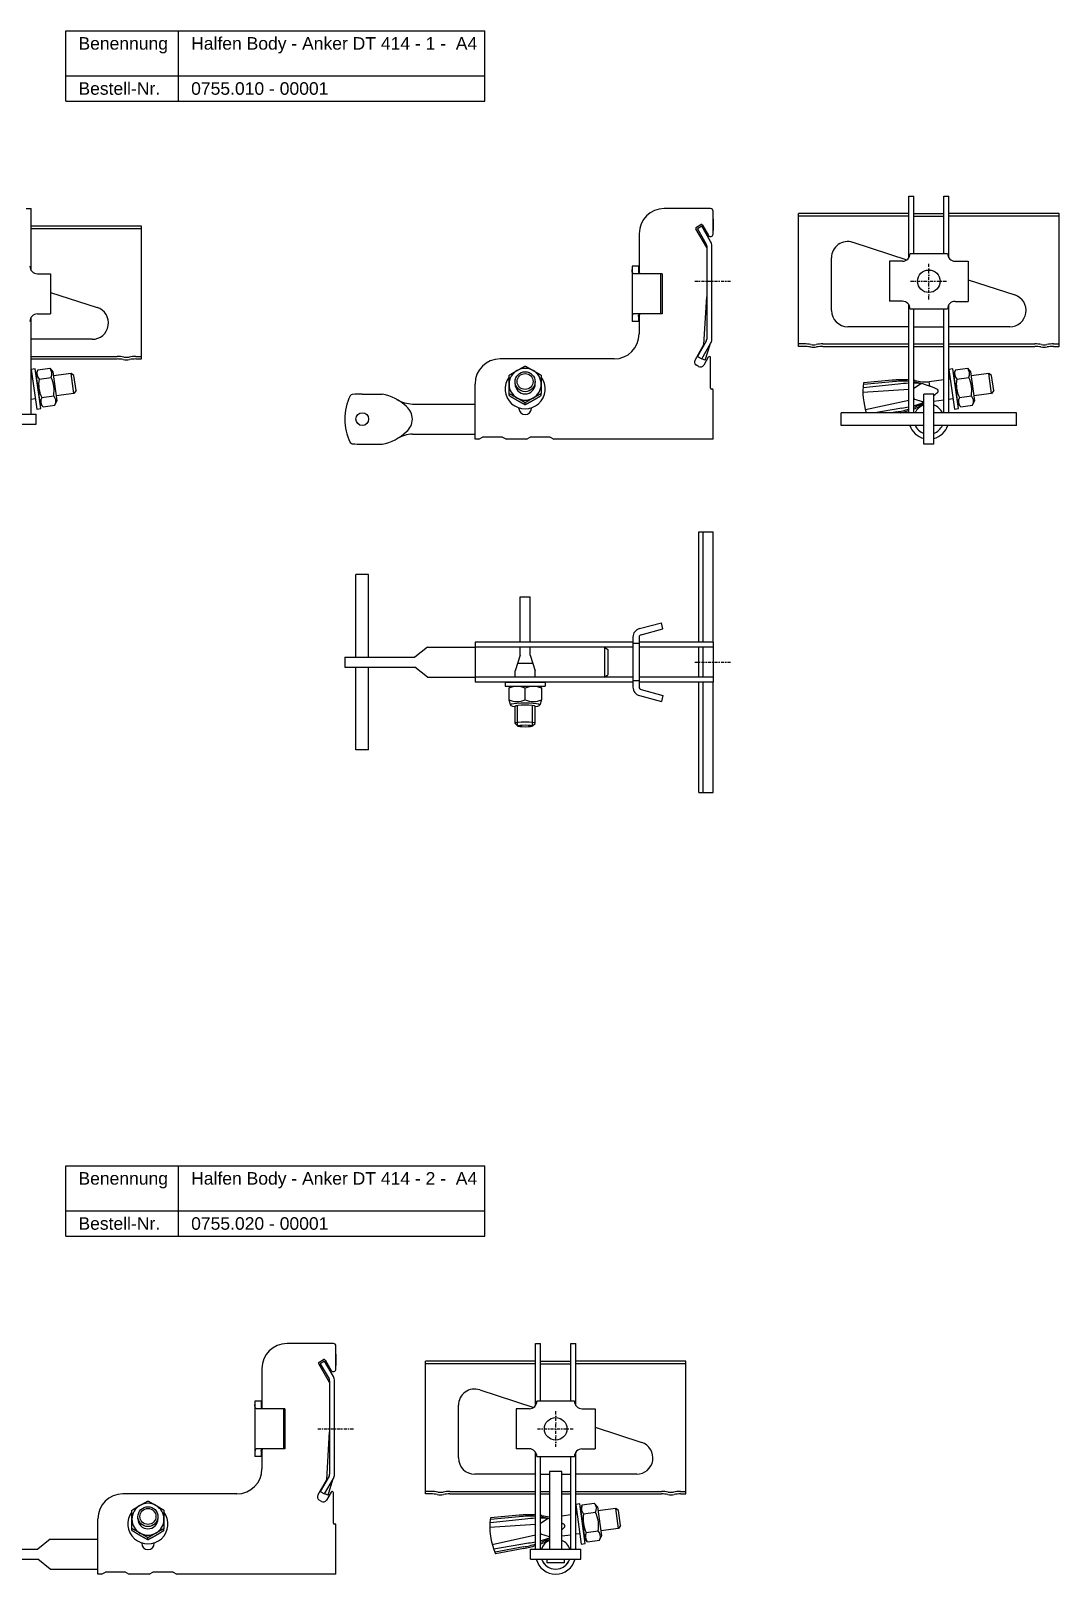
# Model space of a CAD drawing. Header units: millimetres. Extents: x -2174 to -916, y -1210 to 162.
# Drawn here: x -1931 to -1521, y -454 to 162 of the extents above; entities that cross this region are included whole.
import ezdxf

# ---------------------------------------------------------------- set-up
doc = ezdxf.new("R2010")
doc.units = ezdxf.units.MM
doc.header["$LTSCALE"] = 10
doc.linetypes.add('STRICHPUNKT2', pattern=[0.5, 0.25, -0.125, 0, -0.125])
doc.layers.add('HALFEN', color=2, linetype='Continuous')
doc.styles.add('ARIAL50', font='ARIAL.TTF', dxfattribs={"height": 5})

msp = doc.modelspace()

# ---------------------------------------------------------------- linework, layer by layer
at = {"layer": 'HALFEN'}
for p, q in [((-1917.08, 161.53), (-1749.88, 161.53)), ((-1917.08, 133.53), (-1917.08, 161.53)), ((-1872.11, 133.53), (-1872.11, 161.53)), ((-1749.88, 133.53), (-1749.88, 161.53)), ((-1917.08, 143.53), (-1749.88, 143.53)), ((-1917.08, 133.53), (-1749.88, 133.53)), ((-1580.79, 70.94), (-1580.79, 95.6)), ((-1580.79, 95.6), (-1578.79, 95.6)), ((-1578.79, 72.61), (-1578.79, 95.6)), ((-1566.79, 72.6), (-1566.79, 95.6)), ((-1566.79, 95.6), (-1564.79, 95.6)), ((-1564.79, 70.95), (-1564.79, 95.6)), ((-1932.94, 90.6), (-1930.94, 90.6)), ((-1930.94, 65.95), (-1930.94, 90.6)), ((-1659.85, 90.6), (-1678.35, 90.6)), ((-1659.85, 90.6), (-1678.35, 90.6)), ((-1658.85, 86.34), (-1658.85, 89.6)), ((-1658.85, 80.42), (-1658.85, 89.6)), ((-1658.85, 86.34), (-1658.85, 81.89)), ((-1624.79, 35.6), (-1624.79, 88.59)), ((-1580.79, 88.59), (-1624.79, 88.59)), ((-1580.79, 87.59), (-1624.79, 87.59)), ((-1578.79, 88.59), (-1566.79, 88.59)), ((-1578.79, 87.59), (-1566.79, 87.59)), ((-1520.79, 88.59), (-1564.79, 88.59)), ((-1520.79, 87.59), (-1564.79, 87.59)), ((-1520.79, 35.6), (-1520.79, 88.59)), ((-1886.94, 83.59), (-1930.94, 83.59)), ((-1886.94, 82.59), (-1930.94, 82.59)), ((-1886.94, 30.6), (-1886.94, 83.59)), ((-1688.35, 80.6), (-1688.35, 64.86)), ((-1688.35, 75.6), (-1688.35, 70.6)), ((-1603.09, 77.15), (-1581.56, 70.15)), ((-1611.6, 49.96), (-1611.6, 70.96)), ((-1588.49, 69.61), (-1588.5, 53.61)), ((-1583.28, 69.61), (-1588.49, 69.61)), ((-1565.28, 72.6), (-1580.28, 72.61)), ((-1562.28, 69.59), (-1557.07, 69.59)), ((-1557.07, 69.59), (-1557.08, 53.59)), ((-1928.43, 64.59), (-1923.22, 64.59)), ((-1923.22, 64.59), (-1923.23, 48.59)), ((-1691.18, 67.6), (-1691.18, 45.6)), ((-1688.68, 67.6), (-1691.18, 67.6)), ((-1679.18, 64.6), (-1690.39, 64.6)), ((-1688.68, 67.6), (-1688.68, 65.6)), ((-1679.83, 64.6), (-1679.83, 48.6)), ((-1679.18, 64.6), (-1679.18, 48.6)), ((-1557.08, 62.19), (-1538.46, 56.15)), ((-1923.23, 57.19), (-1904.61, 51.15)), ((-1583.29, 53.61), (-1588.5, 53.61)), ((-1580.79, 9.1), (-1580.79, 52.26)), ((-1580.3, 50.61), (-1565.3, 50.6)), ((-1578.79, 9.1), (-1578.79, 50.61)), ((-1566.79, 9.1), (-1566.79, 50.6)), ((-1564.79, 9.1), (-1564.79, 52.26)), ((-1562.29, 53.59), (-1557.08, 53.59)), ((-1930.94, 8.6), (-1930.94, 47.26)), ((-1928.44, 48.59), (-1923.23, 48.59)), ((-1688.68, 45.6), (-1691.18, 45.6)), ((-1679.18, 48.6), (-1690.39, 48.6)), ((-1688.68, 47.6), (-1688.68, 45.6)), ((-1688.35, 48.34), (-1688.35, 40.6)), ((-1580.79, 43.46), (-1605.1, 43.46)), ((-1578.79, 43.46), (-1566.79, 43.46)), ((-1540.47, 43.46), (-1564.79, 43.46)), ((-1906.62, 38.46), (-1930.94, 38.46)), ((-1930.94, 31.6), (-1896.69, 31.6)), ((-1889.19, 31.6), (-1886.94, 31.6)), ((-1659.85, 18.9), (-1659.85, 31.05)), ((-1622.54, 36.6), (-1624.79, 36.6)), ((-1622.54, 35.6), (-1624.79, 35.6)), ((-1615.04, 36.6), (-1580.79, 36.6)), ((-1615.04, 35.6), (-1580.79, 35.6)), ((-1578.79, 36.6), (-1566.79, 36.6)), ((-1578.79, 35.6), (-1566.79, 35.6)), ((-1564.79, 36.6), (-1530.54, 36.6)), ((-1564.79, 35.6), (-1530.54, 35.6)), ((-1523.04, 36.6), (-1520.79, 36.6)), ((-1523.04, 35.6), (-1520.79, 35.6)), ((-1930.94, 30.6), (-1896.69, 30.6)), ((-1929.35, 26.67), (-1930.94, 26.45)), ((-1930.94, 26.45), (-1928.71, 10.6)), ((-1927.13, 10.82), (-1929.35, 26.67)), ((-1929.07, 24.64), (-1927.46, 13.16)), ((-1928.31, 26.32), (-1929.05, 24.49)), ((-1928.31, 26.32), (-1923.53, 26.99)), ((-1923.53, 26.99), (-1922.31, 25.44)), ((-1922.31, 25.44), (-1920.7, 13.95)), ((-1915.01, 24.8), (-1922.09, 23.81)), ((-1913.89, 16.88), (-1915.01, 24.8)), ((-1913.88, 23.95), (-1915.01, 24.8)), ((-1889.19, 30.6), (-1886.94, 30.6)), ((-1698.35, 30.6), (-1743.85, 30.6)), ((-1563.2, 26.67), (-1564.79, 26.45)), ((-1564.79, 26.45), (-1562.56, 10.6)), ((-1560.98, 10.82), (-1563.2, 26.67)), ((-1562.92, 24.64), (-1561.3, 13.16)), ((-1562.16, 26.32), (-1562.9, 24.49)), ((-1562.16, 26.32), (-1557.38, 26.99)), ((-1557.38, 26.99), (-1556.16, 25.44)), ((-1556.16, 25.44), (-1554.55, 13.95)), ((-1548.85, 24.8), (-1555.93, 23.81)), ((-1547.74, 16.88), (-1548.85, 24.8)), ((-1547.72, 23.95), (-1548.85, 24.8)), ((-1930.4, 22.64), (-1930.94, 22.56)), ((-1927.79, 22.6), (-1923.01, 23.27)), ((-1913.04, 18.01), (-1913.88, 23.95)), ((-1753.85, -1.4), (-1753.85, 20.6)), ((-1737.85, 20.72), (-1737.85, 21.52)), ((-1729.85, 20.72), (-1729.85, 21.52)), ((-1659.15, 18.6), (-1659.55, 18.6)), ((-1584.95, 20.54), (-1598.98, 19.11)), ((-1584.95, 20.54), (-1598.98, 19.11)), ((-1587.4, 22.11), (-1598.82, 21.09)), ((-1587.31, 21.47), (-1598.76, 20.39)), ((-1587.33, 21.46), (-1598.76, 20.39)), ((-1575.74, 20.81), (-1578.79, 18.82)), ((-1575.74, 20.81), (-1578.79, 18.82)), ((-1576.75, 20.9), (-1575.74, 20.81)), ((-1576.75, 20.9), (-1575.74, 20.81)), ((-1566.79, 22.28), (-1572.62, 21.46)), ((-1572.39, 19.86), (-1572.62, 21.46)), ((-1572.38, 19.76), (-1572.48, 20.47)), ((-1564.25, 22.64), (-1564.79, 22.56)), ((-1561.64, 22.6), (-1556.85, 23.27)), ((-1546.89, 18.01), (-1547.72, 23.95)), ((-1929.29, 14.72), (-1930.94, 14.48)), ((-1926.22, 11.45), (-1927.43, 13)), ((-1926.74, 15.17), (-1921.96, 15.84)), ((-1921.44, 12.12), (-1920.7, 13.95)), ((-1913.89, 16.88), (-1920.97, 15.88)), ((-1913.04, 18.01), (-1913.89, 16.88)), ((-1798.85, 16.6), (-1790.85, 16.6)), ((-1778.84, 12.6), (-1753.85, 12.6)), ((-1658.85, -1.4), (-1658.85, 18.3)), ((-1580.79, 18.41), (-1599.06, 17.24)), ((-1580.79, 18.41), (-1599.06, 17.24)), ((-1580.79, 14.09), (-1598.09, 10.31)), ((-1580.79, 14.09), (-1598.09, 10.31)), ((-1578.79, 15.04), (-1578.72, 14.55)), ((-1578.79, 15.04), (-1578.72, 14.55)), ((-1578.72, 14.55), (-1578.79, 14.53)), ((-1578.72, 14.55), (-1578.79, 14.53)), ((-1575.29, 13.49), (-1578.72, 14.55)), ((-1574.79, 13.34), (-1578.72, 14.55)), ((-1575.64, 12.94), (-1574.79, 13.27)), ((-1575.64, 12.94), (-1575.29, 13.07)), ((-1574.79, -3.4), (-1574.79, 16.6)), ((-1570.79, 16.6), (-1574.79, 16.6)), ((-1570.79, -3.4), (-1570.79, 16.6)), ((-1566.79, 14.2), (-1570.79, 13.64)), ((-1563.14, 14.72), (-1564.79, 14.48)), ((-1560.07, 11.45), (-1561.28, 13)), ((-1560.59, 15.17), (-1555.81, 15.84)), ((-1555.29, 12.12), (-1554.55, 13.95)), ((-1547.74, 16.88), (-1554.82, 15.88)), ((-1546.89, 18.01), (-1547.74, 16.88)), ((-1948.94, 8.6), (-1928.94, 8.6)), ((-1928.94, 4.6), (-1928.94, 8.6)), ((-1928.71, 10.6), (-1927.13, 10.82)), ((-1926.22, 11.45), (-1921.44, 12.12)), ((-1736.35, 10.9), (-1736.35, 11.07)), ((-1731.35, 10.9), (-1731.35, 11.07)), ((-1574.79, 9.1), (-1607.79, 9.1)), ((-1607.79, 4.1), (-1607.79, 9.1)), ((-1583.61, 11.03), (-1594.35, 9.1)), ((-1583.61, 11.03), (-1594.35, 9.1)), ((-1585.65, 9.48), (-1587.68, 9.1)), ((-1585.65, 9.48), (-1587.68, 9.1)), ((-1537.79, 9.1), (-1570.79, 9.1)), ((-1562.56, 10.6), (-1560.98, 10.82)), ((-1560.07, 11.45), (-1555.29, 12.12)), ((-1537.79, 4.1), (-1537.79, 9.1)), ((-1948.94, 4.6), (-1928.94, 4.6)), ((-1778.84, 0.6), (-1753.85, 0.6)), ((-1574.79, 4.1), (-1607.79, 4.1)), ((-1537.79, 4.1), (-1570.79, 4.1)), ((-1798.85, -3.4), (-1790.85, -3.4)), ((-1752.35, -1.4), (-1753.85, -1.4)), ((-1752.35, -1.4), (-1750.85, -0.6)), ((-1742.85, -0.6), (-1750.85, -0.6)), ((-1742.85, -0.6), (-1741.35, -1.4)), ((-1733.35, -1.4), (-1741.35, -1.4)), ((-1733.35, -1.4), (-1731.85, -0.6)), ((-1723.85, -0.6), (-1731.85, -0.6)), ((-1723.85, -0.6), (-1722.35, -1.4)), ((-1658.85, -1.4), (-1722.35, -1.4)), ((-1570.79, -3.4), (-1574.79, -3.4)), ((-1664.58, -82.38), (-1664.58, -38.38)), ((-1664.58, -38.38), (-1658.85, -38.38)), ((-1662.85, -82.38), (-1662.85, -38.38)), ((-1658.85, -82.38), (-1658.85, -38.38)), ((-1801.35, -88.38), (-1801.35, -55.38)), ((-1796.35, -55.38), (-1801.35, -55.38)), ((-1796.35, -88.38), (-1796.35, -55.38)), ((-1735.85, -64.36), (-1731.85, -64.36)), ((-1735.85, -82.38), (-1735.85, -64.36)), ((-1731.85, -82.38), (-1731.85, -64.36)), ((-1688.26, -77.01), (-1679.5, -74.67)), ((-1687.61, -79.43), (-1678.85, -77.08)), ((-1678.85, -77.08), (-1679.5, -74.67)), ((-1772.85, -84.38), (-1777.85, -88.38)), ((-1772.85, -84.38), (-1753.85, -84.38)), ((-1690.85, -82.38), (-1753.85, -82.38)), ((-1753.85, -82.38), (-1753.85, -98.38)), ((-1690.85, -84.38), (-1753.85, -84.38)), ((-1735.85, -87.61), (-1735.85, -84.38)), ((-1731.85, -87.61), (-1731.85, -84.38)), ((-1702.25, -84.38), (-1702.25, -96.38)), ((-1702.25, -84.38), (-1700.85, -85.38)), ((-1700.85, -85.38), (-1700.85, -95.38)), ((-1690.85, -80.39), (-1690.85, -100.36)), ((-1688.35, -82.88), (-1690.85, -82.88)), ((-1688.35, -80.39), (-1688.35, -100.36)), ((-1658.85, -82.38), (-1688.35, -82.38)), ((-1688.35, -82.38), (-1688.35, -84.38)), ((-1658.85, -84.38), (-1688.35, -84.38)), ((-1688.35, -84.38), (-1688.35, -96.38)), ((-1664.58, -96.38), (-1664.58, -84.38)), ((-1662.85, -96.38), (-1662.85, -84.38)), ((-1658.85, -82.38), (-1658.85, -98.38)), ((-1805.85, -88.38), (-1777.85, -88.38)), ((-1805.85, -88.38), (-1805.85, -92.38)), ((-1735.85, -87.61), (-1737.85, -93.86)), ((-1730.81, -90.86), (-1736.85, -90.86)), ((-1731.85, -87.61), (-1729.85, -93.86)), ((-1805.85, -92.38), (-1777.85, -92.38)), ((-1801.35, -125.38), (-1801.35, -92.38)), ((-1796.35, -125.38), (-1796.35, -92.38)), ((-1772.85, -96.38), (-1777.85, -92.38)), ((-1772.85, -96.38), (-1753.85, -96.38)), ((-1690.85, -96.38), (-1753.85, -96.38)), ((-1690.85, -98.38), (-1753.85, -98.38)), ((-1741.85, -98.38), (-1725.85, -98.38)), ((-1741.85, -98.38), (-1741.85, -99.96)), ((-1737.85, -96.38), (-1737.85, -93.86)), ((-1729.85, -96.38), (-1729.85, -93.86)), ((-1725.85, -98.38), (-1725.85, -99.96)), ((-1702.25, -96.38), (-1700.85, -95.38)), ((-1688.35, -97.88), (-1690.85, -97.88)), ((-1658.85, -96.38), (-1688.35, -96.38)), ((-1688.35, -96.38), (-1688.35, -98.38)), ((-1658.85, -98.38), (-1688.35, -98.38)), ((-1664.58, -142.38), (-1664.58, -98.38)), ((-1662.85, -142.38), (-1662.85, -98.38)), ((-1658.85, -142.38), (-1658.85, -98.38)), ((-1741.85, -99.96), (-1725.85, -99.96)), ((-1739.65, -99.96), (-1740.35, -100.7)), ((-1740.35, -100.7), (-1740.35, -105.48)), ((-1739.65, -99.96), (-1728.05, -99.96)), ((-1733.85, -105.48), (-1733.85, -100.7)), ((-1728.05, -99.96), (-1727.35, -100.7)), ((-1727.35, -100.7), (-1727.35, -105.48)), ((-1688.26, -103.74), (-1679.5, -106.09)), ((-1687.61, -101.33), (-1678.85, -103.67)), ((-1678.85, -103.67), (-1679.5, -106.09)), ((-1740.35, -105.48), (-1739.65, -107.5)), ((-1737.85, -114.86), (-1737.85, -108.09)), ((-1736.85, -115.86), (-1736.85, -107.74)), ((-1730.85, -115.86), (-1730.85, -107.75)), ((-1729.85, -114.86), (-1729.85, -108.09)), ((-1727.35, -105.48), (-1728.05, -107.5)), ((-1736.85, -115.86), (-1737.85, -114.86)), ((-1730.85, -115.86), (-1729.85, -114.86)), ((-1796.35, -125.38), (-1801.35, -125.38)), ((-1664.58, -142.38), (-1658.85, -142.38)), ((-1917.08, -291.38), (-1749.88, -291.38)), ((-1917.08, -319.38), (-1917.08, -291.38)), ((-1872.11, -319.38), (-1872.11, -291.38)), ((-1749.88, -319.38), (-1749.88, -291.38)), ((-1917.08, -309.38), (-1749.88, -309.38)), ((-1917.08, -319.38), (-1749.88, -319.38)), ((-1810.35, -362.3), (-1828.85, -362.3)), ((-1810.35, -362.3), (-1828.85, -362.3)), ((-1809.35, -366.57), (-1809.35, -363.3)), ((-1809.35, -372.49), (-1809.35, -363.3)), ((-1729.67, -386.97), (-1729.67, -362.3)), ((-1729.67, -362.3), (-1727.67, -362.3)), ((-1727.67, -385.3), (-1727.67, -362.3)), ((-1715.67, -385.31), (-1715.67, -362.3)), ((-1715.67, -362.3), (-1713.67, -362.3)), ((-1713.67, -386.96), (-1713.67, -362.3)), ((-1809.35, -366.57), (-1809.35, -371.01)), ((-1773.67, -422.31), (-1773.67, -369.32)), ((-1729.67, -369.32), (-1773.67, -369.32)), ((-1727.67, -369.32), (-1715.67, -369.32)), ((-1669.67, -369.32), (-1713.67, -369.32)), ((-1669.67, -422.31), (-1669.67, -369.32)), ((-1838.85, -372.3), (-1838.85, -388.05)), ((-1729.67, -370.32), (-1773.67, -370.32)), ((-1727.67, -370.32), (-1715.67, -370.32)), ((-1669.67, -370.32), (-1713.67, -370.32)), ((-1838.85, -377.3), (-1838.85, -382.3)), ((-1751.97, -380.76), (-1730.44, -387.76)), ((-1841.67, -385.3), (-1841.67, -407.3)), ((-1839.17, -385.3), (-1841.67, -385.3)), ((-1839.17, -385.3), (-1839.17, -387.3)), ((-1760.48, -407.94), (-1760.48, -386.94)), ((-1714.16, -385.31), (-1729.16, -385.3)), ((-1829.67, -388.3), (-1840.89, -388.3)), ((-1830.32, -388.3), (-1830.32, -404.3)), ((-1829.67, -388.3), (-1829.67, -404.3)), ((-1737.37, -388.29), (-1737.38, -404.29)), ((-1732.16, -388.3), (-1737.37, -388.29)), ((-1711.16, -388.31), (-1705.95, -388.32)), ((-1705.95, -388.32), (-1705.96, -404.32)), ((-1705.96, -395.71), (-1687.34, -401.76)), ((-1829.67, -404.3), (-1840.89, -404.3)), ((-1839.17, -405.3), (-1839.17, -407.3)), ((-1838.85, -404.56), (-1838.85, -412.3)), ((-1732.17, -404.3), (-1737.38, -404.29)), ((-1729.67, -444.3), (-1729.67, -405.65)), ((-1713.67, -444.3), (-1713.67, -405.64)), ((-1711.17, -404.31), (-1705.96, -404.32)), ((-1839.17, -407.3), (-1841.67, -407.3)), ((-1729.18, -407.3), (-1714.18, -407.31)), ((-1727.67, -444.3), (-1727.67, -407.3)), ((-1715.67, -444.3), (-1715.67, -407.31)), ((-1729.67, -414.44), (-1753.98, -414.44)), ((-1727.67, -414.44), (-1724.17, -414.44)), ((-1724.17, -413.3), (-1724.17, -444.3)), ((-1719.17, -413.3), (-1724.17, -413.3)), ((-1719.17, -444.3), (-1719.17, -413.3)), ((-1719.17, -414.44), (-1715.67, -414.44)), ((-1689.35, -414.44), (-1713.67, -414.44)), ((-1848.85, -422.3), (-1894.35, -422.3)), ((-1810.35, -434), (-1810.35, -421.85)), ((-1771.42, -421.31), (-1773.67, -421.31)), ((-1771.42, -422.31), (-1773.67, -422.31)), ((-1763.92, -421.31), (-1729.67, -421.31)), ((-1763.92, -422.31), (-1729.67, -422.31)), ((-1727.67, -421.31), (-1724.17, -421.31)), ((-1727.67, -422.31), (-1724.17, -422.31)), ((-1719.17, -421.31), (-1715.67, -421.31)), ((-1719.17, -422.31), (-1715.67, -422.31)), ((-1713.67, -421.31), (-1679.42, -421.31)), ((-1713.67, -422.31), (-1679.42, -422.31)), ((-1671.92, -421.31), (-1669.67, -421.31)), ((-1671.92, -422.31), (-1669.67, -422.31)), ((-1736.27, -430.74), (-1747.7, -431.82)), ((-1715.67, -430.62), (-1719.17, -431.12)), ((-1712.08, -426.24), (-1713.67, -426.46)), ((-1713.67, -426.46), (-1711.44, -442.3)), ((-1713.13, -430.27), (-1713.67, -430.34)), ((-1709.86, -442.08), (-1712.08, -426.24)), ((-1711.8, -428.26), (-1710.18, -439.75)), ((-1711.04, -426.59), (-1711.78, -428.42)), ((-1711.04, -426.59), (-1706.26, -425.92)), ((-1710.52, -430.3), (-1705.73, -429.63)), ((-1706.26, -425.92), (-1705.04, -427.47)), ((-1705.04, -427.47), (-1703.43, -438.96)), ((-1697.73, -428.1), (-1704.81, -429.1)), ((-1696.62, -436.03), (-1697.73, -428.1)), ((-1696.61, -428.95), (-1697.73, -428.1)), ((-1695.77, -434.9), (-1696.61, -428.95)), ((-1904.35, -454.3), (-1904.35, -432.3)), ((-1888.35, -432.19), (-1888.35, -431.38)), ((-1880.34, -432.19), (-1880.34, -431.38)), ((-1809.65, -434.3), (-1810.05, -434.3)), ((-1809.35, -454.3), (-1809.35, -434.6)), ((-1729.67, -434.5), (-1747.94, -435.66)), ((-1733.83, -432.37), (-1747.86, -433.8)), ((-1736.21, -431.44), (-1747.64, -432.52)), ((-1724.62, -432.09), (-1727.67, -434.08)), ((-1725.64, -432), (-1724.62, -432.09)), ((-1709.47, -437.74), (-1704.69, -437.07)), ((-1696.62, -436.03), (-1703.7, -437.02)), ((-1695.77, -434.9), (-1696.62, -436.03)), ((-1923.35, -440.3), (-1928.35, -444.3)), ((-1923.35, -440.3), (-1904.35, -440.3)), ((-1886.85, -442), (-1886.85, -441.84)), ((-1881.85, -442), (-1881.85, -441.84)), ((-1729.67, -438.81), (-1746.97, -442.6)), ((-1732.49, -441.88), (-1746.37, -444.37)), ((-1727.67, -437.86), (-1727.6, -438.36)), ((-1727.6, -438.36), (-1727.67, -438.37)), ((-1724.17, -439.41), (-1727.6, -438.36)), ((-1724.52, -439.97), (-1724.17, -439.83)), ((-1715.67, -438.7), (-1719.17, -439.19)), ((-1712.02, -438.19), (-1713.67, -438.42)), ((-1711.44, -442.3), (-1709.86, -442.08)), ((-1708.95, -441.46), (-1710.16, -439.9)), ((-1708.95, -441.46), (-1704.17, -440.78)), ((-1704.17, -440.78), (-1703.43, -438.96)), ((-1956.35, -444.3), (-1928.35, -444.3)), ((-1956.35, -448.3), (-1928.35, -448.3)), ((-1923.35, -452.3), (-1928.35, -448.3)), ((-1734.53, -443.42), (-1745.81, -445.54)), ((-1734.42, -444.06), (-1745.69, -446.18)), ((-1731.67, -444.3), (-1711.67, -444.3)), ((-1731.67, -448.3), (-1731.67, -444.3)), ((-1731.67, -448.3), (-1711.67, -448.3)), ((-1725.17, -448.3), (-1725.17, -449.8)), ((-1718.17, -449.8), (-1718.17, -448.3)), ((-1711.67, -448.3), (-1711.67, -444.3)), ((-1923.35, -452.3), (-1904.35, -452.3)), ((-1902.85, -454.3), (-1904.35, -454.3)), ((-1902.85, -454.3), (-1901.35, -453.5)), ((-1893.35, -453.5), (-1901.35, -453.5)), ((-1893.35, -453.5), (-1891.85, -454.3)), ((-1883.85, -454.3), (-1891.85, -454.3)), ((-1883.85, -454.3), (-1882.35, -453.5)), ((-1874.35, -453.5), (-1882.35, -453.5)), ((-1874.35, -453.5), (-1872.85, -454.3)), ((-1809.35, -454.3), (-1872.85, -454.3)), ((-1718.17, -449.8), (-1725.17, -449.8))]:
    msp.add_line(p, q, dxfattribs=at)
at = {"layer": 'HALFEN', "extrusion": (0, 1, 0)}
for p, q in [((-1661.37, 75.06), (-1665.7, 82.55)), ((-1665.52, 83.23), (-1663.78, 84.23)), ((-1663.37, 83.59), (-1665.11, 82.59)), ((-1665.11, 82.59), (-1661.58, 76.47)), ((-1659.84, 77.47), (-1663.37, 83.59)), ((-1663.1, 84.05), (-1660.72, 79.92)), ((-1661.37, 75.72), (-1661.37, 38.46)), ((-1659.37, 38.46), (-1659.37, 75.72)), ((-1662.5, 36.32), (-1661.37, 55.43)), ((-1661.58, 37.71), (-1665.11, 31.6)), ((-1666.07, 30.15), (-1662.5, 36.32)), ((-1665.11, 31.6), (-1663.39, 30.6)), ((-1663.37, 30.6), (-1659.84, 36.71)), ((-1660.78, 31.3), (-1662.6, 28.15)), ((-1661.97, 30.1), (-1660.06, 36.33)), ((-1664.65, 27.6), (-1665.52, 28.1)), ((-1663.37, 30.6), (-1663.39, 30.6)), ((-1663.03, 30.48), (-1663.37, 30.6)), ((-1661.97, 30.1), (-1663.03, 30.48)), ((-1740.25, 16.03), (-1740.25, 16.77)), ((-1733.85, 12.36), (-1733.85, 13.1)), ((-1727.45, 16.03), (-1727.45, 16.77)), ((-1816.01, -369.67), (-1814.28, -368.67)), ((-1813.87, -369.32), (-1815.6, -370.32)), ((-1810.34, -375.43), (-1813.87, -369.32)), ((-1813.6, -368.85), (-1811.21, -372.99)), ((-1811.87, -377.84), (-1816.2, -370.35)), ((-1815.6, -370.32), (-1812.07, -376.43)), ((-1811.87, -377.18), (-1811.87, -414.44)), ((-1809.87, -414.44), (-1809.87, -377.18)), ((-1813, -416.59), (-1811.87, -397.47)), ((-1816.56, -422.75), (-1813, -416.59)), ((-1812.07, -415.19), (-1815.6, -421.31)), ((-1813.87, -422.31), (-1810.34, -416.19)), ((-1812.47, -422.81), (-1810.56, -416.57)), ((-1815.15, -425.3), (-1816.01, -424.8)), ((-1815.6, -421.31), (-1813.88, -422.3)), ((-1813.87, -422.31), (-1813.88, -422.3)), ((-1813.53, -422.43), (-1813.87, -422.31)), ((-1812.47, -422.81), (-1813.53, -422.43)), ((-1811.28, -421.6), (-1813.1, -424.75)), ((-1890.75, -436.87), (-1890.75, -436.14)), ((-1877.95, -436.87), (-1877.95, -436.14)), ((-1884.35, -440.54), (-1884.35, -439.8))]:
    msp.add_line(p, q, dxfattribs=at)
at = {"layer": 'HALFEN', "color": 1, "linetype": 'STRICHPUNKT2', "ltscale": 0.5}
for p, q in [((-1572.79, 54.35), (-1572.79, 68.85)), ((-1666.1, 61.6), (-1651.6, 61.6)), ((-1580.04, 61.6), (-1565.54, 61.6)), ((-1666.1, -90.38), (-1651.6, -90.38)), ((-1721.67, -403.55), (-1721.67, -389.05)), ((-1816.6, -396.3), (-1802.1, -396.3)), ((-1728.92, -396.3), (-1714.42, -396.3))]:
    msp.add_line(p, q, dxfattribs=at)
at = {"layer": 'HALFEN'}
for centre, radius in [((-1572.79, 61.6), 4.5), ((-1798.85, 6.6), 2.55), ((-1721.67, -396.3), 4.5)]:
    msp.add_circle(centre, radius, dxfattribs=at)
for centre, radius, start, end in [((-1678.35, 80.6), 10, 90, 180), ((-1659.85, 89.6), 1, 0, 90), ((-1665.27, 82.8), 0.5, 120, 210), ((-1663.53, 83.8), 0.5, 30, 120), ((-1659.85, 80.42), 1, 210, 0), ((-1662.87, 75.72), 1.5, 0, 30), ((-1662.87, 75.72), 3.5, 360, 30), ((-1605.1, 70.96), 6.5, 72, 180), ((-1583.28, 72.61), 3, 269.95559, 359.95559), ((-1562.28, 72.59), 3, 179.95559, 269.95559), ((-1928.43, 67.59), 3, 179.95559, 269.95559), ((-1540.47, 49.96), 6.5, 270, 72), ((-1906.62, 44.96), 6.5, 270, 72), ((-1605.1, 49.96), 6.5, 180, 270), ((-1583.3, 50.61), 3, 359.95559, 89.95559), ((-1562.3, 50.59), 3, 89.95559, 179.95559), ((-1928.45, 45.59), 3, 89.95559, 179.95559), ((-1698.35, 40.6), 10, 270, 0), ((-1662.87, 38.46), 1.5, 330, 360), ((-1662.87, 38.46), 3.5, 330, 0), ((-1896.69, 15.6), 16, 80.36636, 90), ((-1892.94, 37.69), 6.41, 260.36636, 279.63364), ((-1889.19, 15.6), 16, 90, 99.63364), ((-1660.35, 31.05), 0.5, 0, 150), ((-1622.54, 20.6), 16, 80.36636, 90), ((-1622.54, 20.6), 15, 80.36636, 90), ((-1618.79, 42.69), 7.41, 260.36636, 279.63364), ((-1618.79, 42.69), 6.41, 260.36636, 279.63364), ((-1615.04, 20.6), 16, 90, 99.63364), ((-1615.04, 20.6), 15, 90, 99.63364), ((-1530.54, 20.6), 16, 80.36636, 90), ((-1530.54, 20.6), 15, 80.36636, 90), ((-1526.79, 42.69), 7.41, 260.36636, 279.63364), ((-1526.79, 42.69), 6.41, 260.36636, 279.63364), ((-1523.04, 20.6), 16, 90, 99.63364), ((-1523.04, 20.6), 15, 90, 99.63364), ((-1925.34, 24.84), 3.32, 162.43847, 222.43847), ((-1925.98, 24.75), 3.32, 333.56153, 33.56153), ((-1896.69, 15.6), 15, 80.36636, 90), ((-1892.94, 37.69), 7.41, 260.36636, 279.63364), ((-1889.19, 15.6), 15, 90, 99.63364), ((-1743.85, 20.6), 10, 90, 180), ((-1664.77, 29.4), 1.5, 150, 240), ((-1663.9, 28.9), 1.5, 240, 330), ((-1559.19, 24.84), 3.32, 162.43847, 222.43847), ((-1559.83, 24.75), 3.32, 333.56153, 33.56153), ((-1915.56, 20.53), 12.4, 170.38303, 205.61697), ((-1934.19, 17.91), 12.4, 350.38303, 25.61697), ((-1733.85, 18.67), 8, 143.1301, 36.8699), ((-1659.55, 18.9), 0.3, 180, 270), ((-1659.15, 18.3), 0.3, 0, 90), ((-1572.26, 17.48), 26.8, 172.24397, 198.21103), ((-1572.26, 17.48), 26.8, 172.24397, 198.21103), ((-1583.39, -19.99), 42.29, 86.47165, 95.44157), ((-1583.23, -8.91), 30.65, 85.43459, 97.65576), ((-1578.93, -22.73), 43.69, 92.44132, 97.9226), ((-1583.39, -19.99), 42.29, 83.07738, 83.75165), ((-1583.39, -19.99), 42.29, 83.07738, 83.75165), ((-1583.23, -8.91), 30.65, 63.44584, 81.67144), ((-1578.93, -22.73), 43.69, 87.15167, 89.81779), ((-1578.93, -22.73), 43.69, 87.15167, 89.81779), ((-1573.56, 41.98), 20.54, 256.67305, 272.61653), ((-1569.7, 17.94), 0.594, 357.93529, 73.26541), ((-1549.41, 20.53), 12.4, 170.38303, 205.61697), ((-1568.04, 17.91), 12.4, 350.38303, 25.61697), ((-1923.77, 13.69), 3.32, 153.56153, 213.56153), ((-1924.41, 13.6), 3.32, 342.43847, 42.43847), ((-1785.29, 6.6), 20.55, 153.10667, 206.89333), ((-1802.73, 15.45), 1, 95.71948, 153.10667), ((-1799.51, -16.77), 33.38, 88.87071, 95.71948), ((-1794.31, -1.79), 18.71, 45.68888, 79.34138), ((-1778.14, 26.15), 13.57, 240.09537, 267.05052), ((-1590.07, 39.81), 30.65, 291.60765, 299.91754), ((-1589.75, 54.29), 43.69, 284.53264, 288.84833), ((-1589.75, 54.29), 43.69, 284.53264, 288.84833), ((-1566.75, -6.44), 20.54, 113.02649, 119.32695), ((-1590.07, 39.81), 30.65, 308.99536, 312.55416), ((-1569.67, 17.73), 0.594, 302.73459, 18.06471), ((-1557.62, 13.69), 3.32, 153.56153, 213.56153), ((-1558.26, 13.6), 3.32, 342.43847, 42.43847), ((-1785.28, 6.6), 6.43, 308.92503, 51.07497), ((-1733.85, 10.9), 2.5, 180, 0), ((-1590.07, 39.81), 30.65, 278.34424, 287.63767), ((-1593.28, 50.41), 42.29, 282.33498, 287.18811), ((-1593.28, 50.41), 42.29, 282.33498, 287.18811), ((-1589.75, 54.29), 43.69, 278.0774, 281.83857), ((-1589.75, 54.29), 43.69, 278.0774, 281.83857), ((-1593.28, 50.41), 42.29, 290.04791, 292.92262), ((-1593.28, 50.41), 42.29, 290.04791, 292.92262), ((-1572.79, 6.6), 6, 109.47122, 155.37568), ((-1572.79, 6.6), 6, 24.62432, 70.52878), ((-1794.31, 14.99), 18.71, 280.65862, 314.31112), ((-1778.14, -12.95), 13.57, 92.94948, 119.90463), ((-1572.79, 6.6), 8, 198.20996, 255.52249), ((-1572.79, 6.6), 6, 204.62432, 250.52878), ((-1572.79, 6.6), 8, 284.47751, 341.79004), ((-1572.79, 6.6), 6, 289.47122, 335.37568), ((-1802.73, -2.24), 1, 206.89333, 264.28052), ((-1799.51, 29.98), 33.38, 264.28052, 271.12929), ((-1687.35, -80.39), 3.5, 105, 180), ((-1687.35, -80.39), 1, 105, 180), ((-1737.1, -109.49), 9.37, 69.70545, 110.29455), ((-1730.6, -109.49), 9.37, 69.70545, 110.29455), ((-1687.35, -100.36), 3.5, 180, 255), ((-1687.35, -100.36), 1, 180, 255), ((-1737.1, -96.69), 9.37, 249.70545, 290.29455), ((-1730.6, -96.69), 9.37, 249.70545, 290.29455), ((-1828.85, -372.3), 10, 90, 180), ((-1810.35, -363.3), 1, 0, 90), ((-1814.03, -369.1), 0.5, 30, 120), ((-1815.76, -370.1), 0.5, 120, 210), ((-1810.35, -372.49), 1, 210, 0), ((-1813.37, -377.18), 3.5, 360, 30), ((-1813.37, -377.18), 1.5, 0, 30), ((-1753.98, -386.94), 6.5, 72, 180), ((-1732.16, -385.3), 3, 269.95559, 359.95559), ((-1711.16, -385.31), 3, 179.95559, 269.95559), ((-1732.18, -407.3), 3, 359.95559, 89.95559), ((-1711.18, -407.31), 3, 89.95559, 179.95559), ((-1689.35, -407.94), 6.5, 270, 72), ((-1848.85, -412.3), 10, 270, 0), ((-1753.98, -407.94), 6.5, 180, 270), ((-1813.37, -414.44), 1.5, 330, 360), ((-1813.37, -414.44), 3.5, 330, 0), ((-1894.35, -432.3), 10, 90, 180), ((-1815.26, -423.5), 1.5, 150, 240), ((-1814.4, -424), 1.5, 240, 330), ((-1810.85, -421.85), 0.5, 0, 150), ((-1771.42, -437.31), 16, 80.36636, 90), ((-1771.42, -437.31), 15, 80.36636, 90), ((-1767.67, -415.22), 7.41, 260.36636, 279.63364), ((-1767.67, -415.22), 6.41, 260.36636, 279.63364), ((-1763.92, -437.31), 16, 90, 99.63364), ((-1763.92, -437.31), 15, 90, 99.63364), ((-1679.42, -437.31), 16, 80.36636, 90), ((-1679.42, -437.31), 15, 80.36636, 90), ((-1675.67, -415.22), 7.41, 260.36636, 279.63364), ((-1675.67, -415.22), 6.41, 260.36636, 279.63364), ((-1671.92, -437.31), 16, 90, 99.63364), ((-1671.92, -437.31), 15, 90, 99.63364), ((-1884.35, -434.24), 8, 143.1301, 36.8699), ((-1732.27, -472.89), 42.29, 86.47165, 95.44157), ((-1732.27, -472.89), 42.29, 83.07738, 83.75165), ((-1722.44, -410.93), 20.54, 256.67305, 265.17141), ((-1708.07, -428.07), 3.32, 162.43847, 222.43847), ((-1698.29, -432.38), 12.4, 170.38303, 205.61697), ((-1708.71, -428.16), 3.32, 333.56153, 33.56153), ((-1716.92, -435), 12.4, 350.38303, 25.61697), ((-1810.05, -434), 0.3, 180, 270), ((-1809.65, -434.6), 0.3, 0, 90), ((-1721.14, -435.43), 26.8, 172.24397, 203.64347), ((-1732.11, -461.81), 30.65, 85.43459, 97.65576), ((-1727.81, -475.64), 43.69, 92.44132, 97.9226), ((-1732.11, -461.81), 30.65, 74.98685, 81.67144), ((-1727.81, -475.64), 43.69, 87.15167, 89.81779), ((-1732.11, -461.81), 30.65, 63.44584, 65.02826), ((-1738.95, -413.09), 30.65, 310.20847, 312.55416), ((-1718.58, -434.97), 0.594, 357.93529, 73.26541), ((-1718.55, -435.17), 0.594, 302.73459, 18.06471), ((-1707.14, -439.31), 3.32, 342.43847, 42.43847), ((-1884.35, -442), 2.5, 180, 0), ((-1738.95, -413.09), 30.65, 278.34424, 287.63767), ((-1742.16, -402.49), 42.29, 280.55843, 287.18811), ((-1738.63, -398.62), 43.69, 278.0774, 281.83857), ((-1738.95, -413.09), 30.65, 291.60765, 298.84489), ((-1738.63, -398.62), 43.69, 284.53264, 288.84833), ((-1742.16, -402.49), 42.29, 290.04791, 292.92262), ((-1721.67, -446.3), 6, 114.62432, 160.52878), ((-1715.63, -459.35), 20.54, 114.55078, 119.32695), ((-1721.67, -446.3), 6, 19.47122, 65.37568), ((-1706.5, -439.22), 3.32, 153.56153, 213.56153), ((-1721.67, -446.3), 8, 194.47751, 345.52249), ((-1721.67, -446.3), 6, 199.47122, 245.37568), ((-1721.67, -446.3), 6, 199.47122, 340.52878), ((-1721.67, -446.3), 6, 294.62432, 340.52878)]:
    msp.add_arc(centre, radius, start, end, dxfattribs=at)
for centre, major_axis, ratio, start_param, end_param in [((-1733.85, 20.51), (-6.4, 0), 0.992546, -1.047198, 0), ((-1733.85, 20.51), (-6.4, 0), 0.992546, -2.094395, -1.047198), ((-1733.85, 20.51), (-6.4, 0), 0.992546, -3.141593, -2.094395), ((-1733.85, 20.51), (-6.4, 0), 0.992546, 0, 1.047198), ((-1733.85, 20.64), (4, 0), 0.992546, 3.123186, 4.712389), ((-1733.85, 20.64), (4, 0), 0.992546, -1.570796, 0.018407), ((-1733.85, 20.51), (-6.4, 0), 0.992546, 2.094395, 3.141593), ((-1733.85, 20.51), (-6.4, 0), 0.992546, 1.047198, 2.094395), ((-1733.85, -107.5), (-5.8, 0), 0.139173, 2.331809, 7.092969), ((-1733.85, -108.11), (4, 0), 0.139033, 0.050629, 3.096659), ((-1733.85, -114.87), (-4, 0), 0.139173, 3.158116, 6.266662), ((-1884.35, -432.4), (-6.4, 0), 0.992546, -1.047198, 0), ((-1884.35, -432.4), (-6.4, 0), 0.992546, -2.094395, -1.047198), ((-1884.35, -432.4), (-6.4, 0), 0.992546, -3.141593, -2.094395), ((-1884.35, -432.4), (-6.4, 0), 0.992546, 0, 1.047198), ((-1884.35, -432.26), (4, 0), 0.992546, 3.123186, 4.712389), ((-1884.35, -432.26), (4, 0), 0.992546, -1.570796, 0.018407), ((-1884.35, -432.4), (-6.4, 0), 0.992546, 2.094395, 3.141593), ((-1884.35, -432.4), (-6.4, 0), 0.992546, 1.047198, 2.094395)]:
    msp.add_ellipse(centre, major_axis=major_axis, ratio=ratio, start_param=start_param, end_param=end_param, dxfattribs=at)
for centre, major_axis, ratio in [((-1733.85, 21.52), (4, 0), 0.992546), ((-1733.85, 21.62), (3.2, 0), 0.992546), ((-1733.85, -115.86), (-3, 0), 0.139173), ((-1884.35, -431.38), (4, 0), 0.992546), ((-1884.35, -431.29), (3.2, 0), 0.992546)]:
    msp.add_ellipse(centre, major_axis=major_axis, ratio=ratio, dxfattribs=at)
for points, knots in [([(-1690.39, 64.6), (-1690.5, 64.6), (-1690.59, 64.62), (-1690.76, 64.69), (-1690.84, 64.74), (-1690.96, 64.88), (-1691.01, 64.97), (-1691.09, 65.17), (-1691.12, 65.29), (-1691.15, 65.55), (-1691.16, 65.69), (-1691.18, 65.99), (-1691.18, 66.14), (-1691.18, 66.3)], [12.939429, 12.939429, 12.939429, 12.939429, 13.450896, 13.450896, 13.981749, 13.981749, 14.512603, 14.512603, 15.043457, 15.043457, 15.58114, 15.58114, 16.065881, 16.065881, 16.065881, 16.065881]), ([(-1688.67, 65.45), (-1688.66, 65.38), (-1688.65, 65.32), (-1688.62, 65.19), (-1688.59, 65.12), (-1688.51, 65), (-1688.46, 64.94), (-1688.39, 64.88), (-1688.37, 64.87), (-1688.34, 64.86)], [4.1764157, 4.1764157, 4.1764157, 4.1764157, 4.4061223, 4.4061223, 4.6848401, 4.6848401, 4.9635579, 4.9635579, 5.0545355, 5.0545355, 5.0545355, 5.0545355]), ([(-1688.34, 64.86), (-1688.3, 64.82), (-1688.26, 64.79), (-1688.16, 64.72), (-1688.1, 64.69), (-1688.04, 64.67)], [2.958333, 2.958333, 2.958333, 2.958333, 3.2000176, 3.2000176, 3.5438255, 3.5438255, 3.5438255, 3.5438255]), ([(-1687.68, 64.6), (-1687.79, 64.6), (-1687.91, 64.62), (-1688.02, 64.66), (-1688.03, 64.67), (-1688.04, 64.67)], [0, 0, 0, 0, 0.6724021, 0.6724021, 0.712352, 0.712352, 0.712352, 0.712352]), ([(-1690.39, 48.6), (-1690.5, 48.6), (-1690.59, 48.58), (-1690.76, 48.52), (-1690.84, 48.47), (-1690.96, 48.32), (-1691.01, 48.24), (-1691.09, 48.03), (-1691.12, 47.91), (-1691.15, 47.66), (-1691.16, 47.51), (-1691.18, 47.22), (-1691.18, 47.07), (-1691.18, 46.91)], [12.939429, 12.939429, 12.939429, 12.939429, 13.450896, 13.450896, 13.981749, 13.981749, 14.512603, 14.512603, 15.043457, 15.043457, 15.58114, 15.58114, 16.065881, 16.065881, 16.065881, 16.065881]), ([(-1688.67, 47.76), (-1688.66, 47.82), (-1688.65, 47.88), (-1688.62, 48.01), (-1688.59, 48.08), (-1688.51, 48.21), (-1688.46, 48.26), (-1688.39, 48.32), (-1688.37, 48.33), (-1688.34, 48.35)], [4.1764157, 4.1764157, 4.1764157, 4.1764157, 4.4061223, 4.4061223, 4.6848401, 4.6848401, 4.9635579, 4.9635579, 5.0545355, 5.0545355, 5.0545355, 5.0545355]), ([(-1688.34, 48.35), (-1688.3, 48.38), (-1688.26, 48.41), (-1688.16, 48.48), (-1688.1, 48.51), (-1688.04, 48.53)], [2.958333, 2.958333, 2.958333, 2.958333, 3.2000176, 3.2000176, 3.5438255, 3.5438255, 3.5438255, 3.5438255]), ([(-1687.68, 48.6), (-1687.79, 48.6), (-1687.91, 48.58), (-1688.02, 48.54), (-1688.03, 48.54), (-1688.04, 48.53)], [0, 0, 0, 0, 0.6724021, 0.6724021, 0.712352, 0.712352, 0.712352, 0.712352]), ([(-1840.89, -388.3), (-1840.99, -388.3), (-1841.09, -388.29), (-1841.26, -388.22), (-1841.34, -388.17), (-1841.46, -388.03), (-1841.51, -387.94), (-1841.59, -387.73), (-1841.61, -387.61), (-1841.65, -387.36), (-1841.66, -387.22), (-1841.67, -386.92), (-1841.67, -386.77), (-1841.67, -386.61)], [12.939429, 12.939429, 12.939429, 12.939429, 13.450896, 13.450896, 13.981749, 13.981749, 14.512603, 14.512603, 15.043457, 15.043457, 15.58114, 15.58114, 16.065881, 16.065881, 16.065881, 16.065881]), ([(-1839.16, -387.46), (-1839.16, -387.52), (-1839.15, -387.58), (-1839.11, -387.71), (-1839.09, -387.78), (-1839.01, -387.91), (-1838.96, -387.96), (-1838.88, -388.02), (-1838.86, -388.03), (-1838.84, -388.05)], [4.1764157, 4.1764157, 4.1764157, 4.1764157, 4.4061223, 4.4061223, 4.6848401, 4.6848401, 4.9635579, 4.9635579, 5.0545355, 5.0545355, 5.0545355, 5.0545355]), ([(-1838.84, -388.05), (-1838.8, -388.08), (-1838.76, -388.12), (-1838.66, -388.18), (-1838.6, -388.21), (-1838.54, -388.24)], [2.958333, 2.958333, 2.958333, 2.958333, 3.2000176, 3.2000176, 3.5438255, 3.5438255, 3.5438255, 3.5438255]), ([(-1838.17, -388.3), (-1838.29, -388.3), (-1838.4, -388.28), (-1838.52, -388.24), (-1838.53, -388.24), (-1838.54, -388.24)], [0, 0, 0, 0, 0.6724021, 0.6724021, 0.712352, 0.712352, 0.712352, 0.712352]), ([(-1840.89, -404.3), (-1840.99, -404.3), (-1841.09, -404.32), (-1841.26, -404.39), (-1841.34, -404.44), (-1841.46, -404.58), (-1841.51, -404.67), (-1841.59, -404.88), (-1841.61, -404.99), (-1841.65, -405.25), (-1841.66, -405.39), (-1841.67, -405.69), (-1841.67, -405.84), (-1841.67, -406)], [12.939429, 12.939429, 12.939429, 12.939429, 13.450896, 13.450896, 13.981749, 13.981749, 14.512603, 14.512603, 15.043457, 15.043457, 15.58114, 15.58114, 16.065881, 16.065881, 16.065881, 16.065881]), ([(-1839.16, -405.15), (-1839.16, -405.08), (-1839.15, -405.02), (-1839.11, -404.9), (-1839.09, -404.83), (-1839.01, -404.7), (-1838.96, -404.64), (-1838.88, -404.59), (-1838.86, -404.57), (-1838.84, -404.56)], [4.1764157, 4.1764157, 4.1764157, 4.1764157, 4.4061223, 4.4061223, 4.6848401, 4.6848401, 4.9635579, 4.9635579, 5.0545355, 5.0545355, 5.0545355, 5.0545355]), ([(-1838.84, -404.56), (-1838.8, -404.52), (-1838.76, -404.49), (-1838.66, -404.43), (-1838.6, -404.39), (-1838.54, -404.37)], [2.958333, 2.958333, 2.958333, 2.958333, 3.2000176, 3.2000176, 3.5438255, 3.5438255, 3.5438255, 3.5438255]), ([(-1838.17, -404.3), (-1838.29, -404.3), (-1838.4, -404.32), (-1838.52, -404.37), (-1838.53, -404.37), (-1838.54, -404.37)], [0, 0, 0, 0, 0.6724021, 0.6724021, 0.712352, 0.712352, 0.712352, 0.712352])]:
    msp.add_open_spline(points, degree=3, knots=knots, dxfattribs=at)
for points in [[(-1688.68, 65.6), (-1688.68, 65.55), (-1688.67, 65.5), (-1688.67, 65.45)], [(-1688.68, 47.6), (-1688.68, 47.65), (-1688.67, 47.71), (-1688.67, 47.76)], [(-1839.17, -387.3), (-1839.17, -387.36), (-1839.17, -387.41), (-1839.16, -387.46)], [(-1839.17, -405.3), (-1839.17, -405.25), (-1839.17, -405.2), (-1839.16, -405.15)]]:
    msp.add_open_spline(points, degree=3, dxfattribs=at)
for points, weights in [([(-1740.25, 24.1), (-1738.53, 25.16), (-1737.05, 26.01)], [1.10687800441, 1.09201433874, 1]), ([(-1737.05, 26.01), (-1735.56, 26.86), (-1733.85, 27.77)], [1, 1.09201433874, 1.10687800441]), ([(-1733.85, 27.77), (-1732.13, 26.86), (-1730.65, 26.01)], [1.10687800441, 1.09201433874, 1]), ([(-1730.65, 26.01), (-1729.16, 25.16), (-1727.45, 24.1)], [1, 1.09201433874, 1.10687800441]), ([(-1740.25, 20.51), (-1740.25, 22.21), (-1740.25, 24.1)], [1, 1.09201433874, 1.10687800441]), ([(-1740.25, 16.77), (-1740.25, 18.81), (-1740.25, 20.51)], [1.10687800441, 1.09201433874, 1]), ([(-1727.45, 24.1), (-1727.45, 22.21), (-1727.45, 20.51)], [1.10687800441, 1.09201433874, 1]), ([(-1727.45, 20.51), (-1727.45, 18.81), (-1727.45, 16.77)], [1, 1.09201433874, 1.10687800441]), ([(-1737.05, 15.01), (-1738.53, 15.86), (-1740.25, 16.77)], [1, 1.09201433874, 1.10687800441]), ([(-1740.25, 16.03), (-1738.53, 14.98), (-1737.05, 14.13)], [1.10687800441, 1.09201433874, 1]), ([(-1733.85, 13.1), (-1735.56, 14.15), (-1737.05, 15.01)], [1.10687800441, 1.09201433874, 1]), ([(-1737.05, 14.13), (-1735.56, 13.28), (-1733.85, 12.36)], [1, 1.09201433874, 1.10687800441]), ([(-1730.65, 15.01), (-1732.13, 14.15), (-1733.85, 13.1)], [1, 1.09201433874, 1.10687800441]), ([(-1733.85, 12.36), (-1732.13, 13.28), (-1730.65, 14.13)], [1.10687800441, 1.09201433874, 1]), ([(-1727.45, 16.77), (-1729.16, 15.86), (-1730.65, 15.01)], [1.10687800441, 1.09201433874, 1]), ([(-1730.65, 14.13), (-1729.16, 14.98), (-1727.45, 16.03)], [1, 1.09201433874, 1.10687800441]), ([(-1890.75, -428.8), (-1889.03, -427.75), (-1887.55, -426.9)], [1.10687800441, 1.09201433874, 1]), ([(-1890.75, -432.4), (-1890.75, -430.7), (-1890.75, -428.8)], [1, 1.09201433874, 1.10687800441]), ([(-1887.55, -426.9), (-1886.06, -426.05), (-1884.35, -425.13)], [1, 1.09201433874, 1.10687800441]), ([(-1884.35, -425.13), (-1882.63, -426.05), (-1881.15, -426.9)], [1.10687800441, 1.09201433874, 1]), ([(-1881.15, -426.9), (-1879.66, -427.75), (-1877.95, -428.8)], [1, 1.09201433874, 1.10687800441]), ([(-1877.95, -428.8), (-1877.95, -430.7), (-1877.95, -432.4)], [1.10687800441, 1.09201433874, 1]), ([(-1890.75, -436.14), (-1890.75, -434.1), (-1890.75, -432.4)], [1.10687800441, 1.09201433874, 1]), ([(-1887.55, -437.9), (-1889.03, -437.05), (-1890.75, -436.14)], [1, 1.09201433874, 1.10687800441]), ([(-1890.75, -436.87), (-1889.03, -437.93), (-1887.55, -438.78)], [1.10687800441, 1.09201433874, 1]), ([(-1877.95, -436.14), (-1879.66, -437.05), (-1881.15, -437.9)], [1.10687800441, 1.09201433874, 1]), ([(-1881.15, -438.78), (-1879.66, -437.93), (-1877.95, -436.87)], [1, 1.09201433874, 1.10687800441]), ([(-1877.95, -432.4), (-1877.95, -434.1), (-1877.95, -436.14)], [1, 1.09201433874, 1.10687800441]), ([(-1884.35, -439.8), (-1886.06, -438.75), (-1887.55, -437.9)], [1.10687800441, 1.09201433874, 1]), ([(-1887.55, -438.78), (-1886.06, -439.63), (-1884.35, -440.54)], [1, 1.09201433874, 1.10687800441]), ([(-1881.15, -437.9), (-1882.63, -438.75), (-1884.35, -439.8)], [1, 1.09201433874, 1.10687800441]), ([(-1884.35, -440.54), (-1882.63, -439.63), (-1881.15, -438.78)], [1.10687800441, 1.09201433874, 1])]:
    msp.add_rational_spline(points, weights, degree=2, dxfattribs=at)

# ---------------------------------------------------------------- texts
at = {"layer": 'HALFEN', "style": 'ARIAL50'}
for s, p in [('Benennung', (-1912.08, 154.03)), ('Halfen Body - Anker DT 414 - 1 -  A4', (-1867.11, 154.03)), ('Bestell-Nr.', (-1912.08, 136.03)), ('0755.010 - 00001', (-1867.11, 136.03)), ('Benennung', (-1912.08, -298.88)), ('Halfen Body - Anker DT 414 - 2 -  A4', (-1867.11, -298.88)), ('Bestell-Nr.', (-1912.08, -316.88)), ('0755.020 - 00001', (-1867.11, -316.88))]:
    msp.add_text(s, height=5, dxfattribs=at).set_placement(p)

doc.saveas('drawing.dxf')
